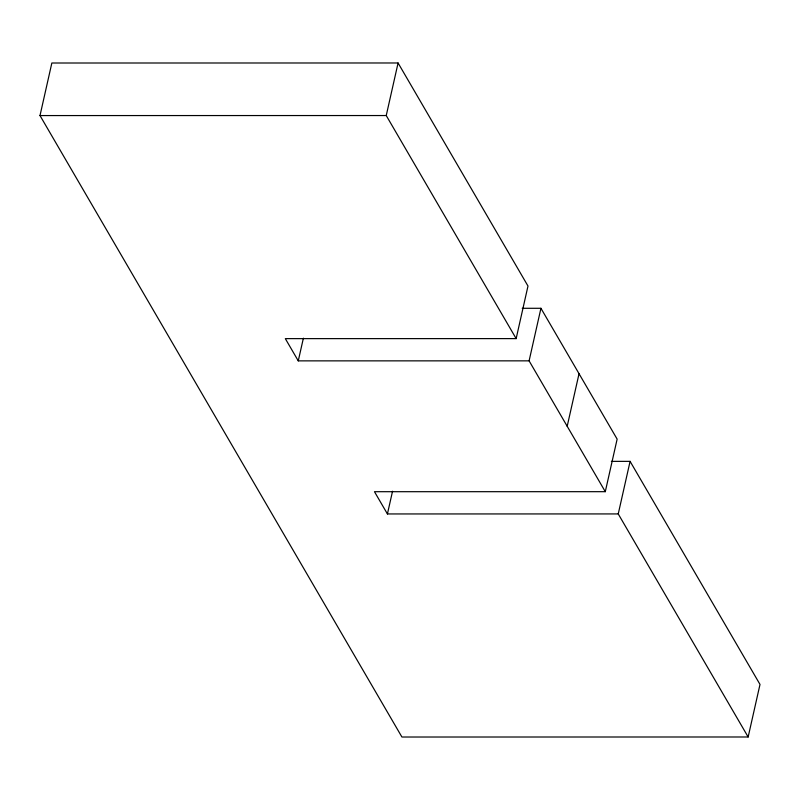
<?xml version="1.0" encoding="UTF-8"?>
<svg xmlns="http://www.w3.org/2000/svg" width="800" height="800" viewBox="0 0 800 800"><rect width="100%" height="100%" fill="white"/><g stroke="black" fill="none" stroke-linecap="round" stroke-linejoin="round"><path stroke-width="1.2" d="M40 115.57L51.85 63.01L398.08 62.98L527.99 286.04L516.15 338.61L285.32 338.63L298.27 360.87L529.1 360.85L605.29 491.68L374.47 491.7L387.42 513.95L618.24 513.93L748.15 736.99L401.92 737.02L40 115.57L386.24 115.54L516.15 338.61M298.27 360.87L303.39 338.17M386.24 115.54L398.08 62.98M387.42 513.95L392.54 491.25M529.1 360.85L540.94 308.29L522.23 308.29M567.19 426.27L579.04 373.7M605.29 491.68L617.14 439.12L540.94 308.29M618.24 513.93L630.09 461.36L611.38 461.36M748.15 736.99L760 684.43L630.09 461.36"/></g></svg>
